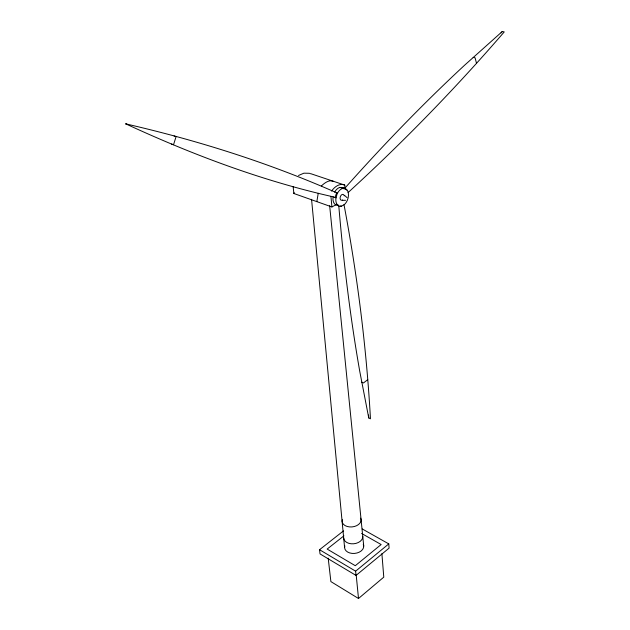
<?xml version="1.0" encoding="UTF-8"?>
<svg xmlns="http://www.w3.org/2000/svg" width="630" height="630" viewBox="0 0 630 630"><rect width="100%" height="100%" fill="white"/><g stroke="black" fill="none" stroke-linecap="round" stroke-linejoin="round"><path stroke-width="0.94" d="M337.554 193.189C269.522 163.028 198.253 140.537 125.756 123.866C192.347 154.633 261.45 180.676 333.128 196.812L332.955 197.962A9.285 5.93 -71.7 0 0 338.735 205.175M335.042 197.481L336.593 192.859M316.827 201.624L318.245 193.276M334.672 192.197L335.215 191.181A9.285 5.93 -71.7 0 1 339.877 187.456C343.602 187.212 348.24 189.181 348.398 193.497A9.3 5.922 -71.6 0 1 344.815 204.175L341.594 206.183L340.641 205.845M501.063 32.917L502.299 31.5L504.244 31.91C455.443 88.468 403.224 142.073 348.13 192.528M367.755 379.677L363.463 382.961L361.714 382.15M321.489 185.897L322.773 184.7A16.034 7.851 -54.8 0 1 330.262 180.786L333.199 181.212M502.299 31.5L464.617 65.197A1097.759 383.772 -60.3 0 0 344.169 188.953L342.956 187.866M328.198 558.164L330.884 581.592L358.502 598.5L383.78 577.143L381.89 553.644M343.5 530.893L319.536 549.722L320.04 553.92L356.029 575.426L389.096 548.116L388.773 543.895L362.203 528.924M356.029 575.426L355.619 571.174L388.773 543.895M343.925 535.839L327.159 549.077L355.288 565.708L381.15 544.54L361.581 533.445M298.502 175.487L303.896 173.179L309.472 173.281M293.107 186.535L293.879 193.505L331.916 206.963L336.869 204.277M345.563 200.285L342.618 200.371M339.877 187.456L345.839 188.843M473.154 57.385L475.099 57.826L476.501 63.323M345.075 188.898L344.76 185.094L311.322 173.872A6.851 4.213 63.1 0 0 310.094 173.66M346.083 189.606L347.051 189.929M174.069 135.97L176.077 136.655L173.526 144.727L171.518 144.026M125.756 123.866L127.78 124.567M333.128 196.812L336.003 197.812M338.814 206.167A1654.356 477.587 -78.7 0 0 359.761 371.369L368.755 417.958L370.464 418.792C366.432 346.965 357.344 275.452 344.027 204.766M319.536 549.722L355.619 571.174M344.508 195.331L347.02 197.623M329.655 205.711L363.723 546.005M356.17 574.702L358.502 598.5M311.559 199.316L344.594 547.612M330.947 196.442L331.916 206.963M368.566 415.02L368.755 417.958M363.282 544.336A9.6 6.576 -6 0 1 354.556 553.423A9.6 6.576 -6 0 1 344.83 545.887M362.77 536.453A9.576 6.497 -6 0 1 353.619 543.784A9.576 6.497 -6 0 1 343.689 538.059M331.569 191.103A16.963 10.836 -71.5 0 1 344.76 185.094M293.879 193.505A16.522 7.158 -5.5 0 1 294.21 192.709M342.681 199.899A3.048 1.945 -71.6 0 1 340.161 198.796A3.048 1.945 -71.6 0 1 341.673 194.764A3.048 1.945 -71.6 0 1 344.193 195.875M341.594 206.183A9.3 5.922 -71.6 0 1 335.829 198.962L336.971 194.276L338.097 192.174A9.3 5.922 -71.6 0 1 342.759 188.433M360.659 518.136A9.537 6.355 -6 0 1 351.973 526.924A9.537 6.355 -6 0 1 342.342 519.671"/></g></svg>
